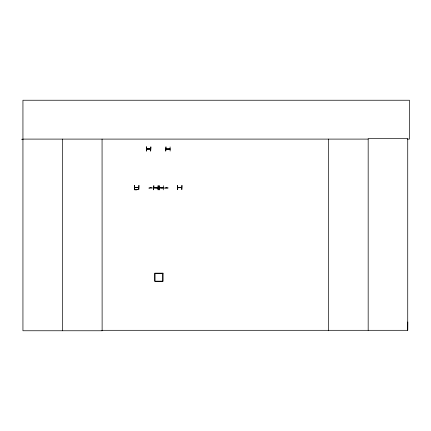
<?xml version="1.0" encoding="UTF-8"?>
<svg xmlns="http://www.w3.org/2000/svg" width="431" height="431" viewBox="0 0 431 431"><rect width="100%" height="100%" fill="white"/><g stroke="black" fill="none" stroke-linecap="round" stroke-linejoin="round"><path stroke-width="0.65" d="M407.435 139.1L409.45 139.1L409.45 100.24L22.94 100.24L22.94 330.76L102.125 330.76L102.072 330.308L407.731 330.308L407.791 321.973M181.672 187.587L177.717 187.442M146.524 148.905L150.645 148.905M153.845 187.7L154.26 187.846M157.509 187.7L157.967 187.7M134.655 187.485L138.647 187.587M170.04 149.067L165.989 149.072L170.1 149.094M157.967 187.889L153.932 187.679M157.552 187.7L157.53 188.072L154.223 187.846M162.826 187.846L163.284 187.7M150.559 149.094L146.524 149.051L150.586 148.889M157.881 187.889L153.845 187.846M159.255 187.679L159.664 187.889M163.198 187.889L159.211 187.846M177.362 185.502L177.47 189.618M181.758 187.63L177.707 187.722M178.547 187.722L180.912 187.668M177.685 187.857L179.425 187.593M21.55 139.261L22.94 139.256M22.94 139.1L368.171 139.1M146.298 146.917L146.513 151.039L146.314 146.917M165.978 146.917L165.768 151.039M170.094 146.917L170.153 151.039M165.746 151.039L165.946 146.917M158.193 185.713L158.177 189.834M159.168 185.713L159.168 189.834M153.889 187.7L157.881 187.657M152.181 187.846L150.861 187.846L152.181 188.072M166.598 187.846L168.009 187.846M163.29 187.889L159.211 187.7L163.198 187.657M166.598 188.072L168.009 188.072M163.284 189.834L163.344 185.713M134.661 187.663L138.739 187.63L134.628 187.652M166.032 149.067L170.094 148.905M180.928 187.56L179.587 187.587M177.534 185.497L177.62 189.618M134.51 185.497L134.628 189.618M407.731 330.308L407.731 138.653L368.171 138.653L368.171 330.308M328.605 139.1L328.605 330.76M162.686 187.846L161.49 188.072M161.221 187.846L159.47 187.846M159.109 185.713L159.158 189.834M158.021 185.713L158.021 189.834M146.497 146.917L146.47 151.039M102.066 139.1L102.125 330.76M62.506 139.1L62.506 330.76M134.569 185.497L134.429 189.624L136.401 189.807L134.65 189.845L134.569 185.497M138.917 185.405L138.782 189.527L138.917 185.405M181.936 185.405L181.823 189.527L181.936 185.405M137.785 189.548L136.729 189.802L137.785 189.548M150.872 146.917L150.672 151.039L150.872 146.917M153.845 185.713L153.619 189.834L153.835 185.713M150.721 187.846L148.97 188.072L150.721 187.846M166.474 187.846L164.723 188.072L166.474 187.846M162.999 273.157L154.756 273.157L154.756 281.395L162.999 281.395L162.999 273.157M162.767 273.383L154.988 273.383L154.988 281.163L162.767 281.163L162.767 273.383"/></g></svg>
